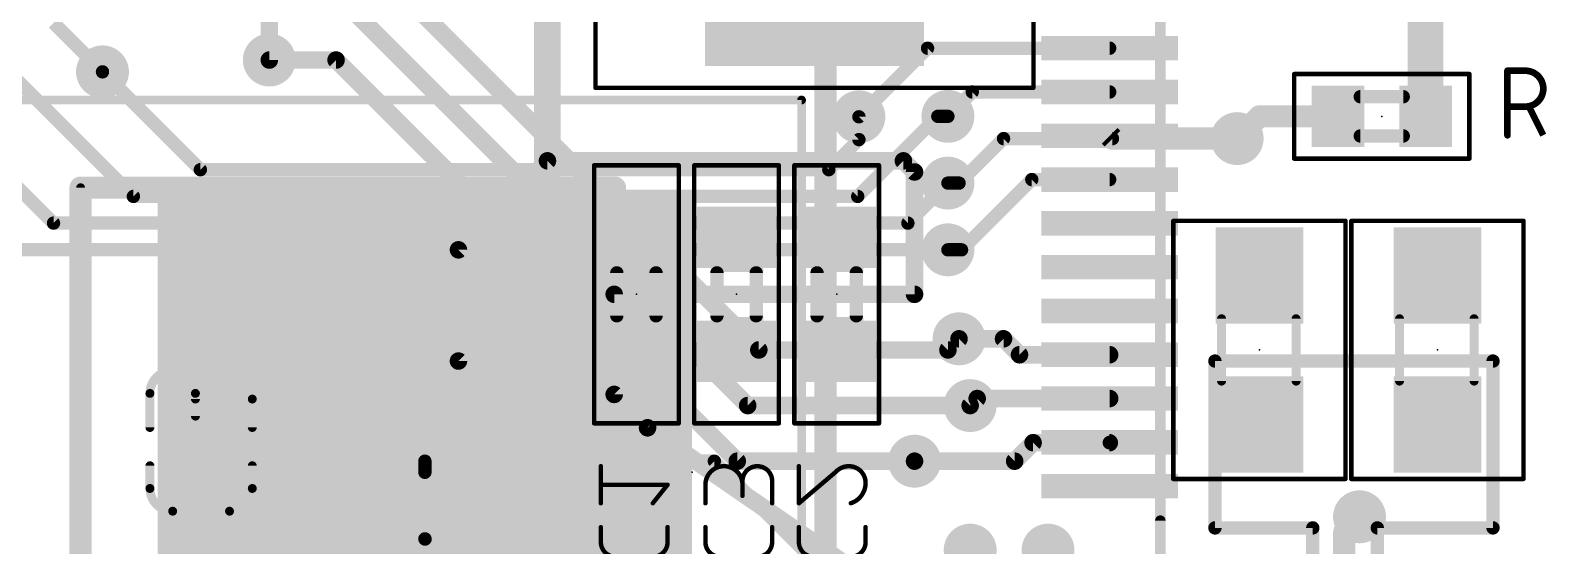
# Model space of a CAD drawing. Extents: x -2.4 to 71.8, y -0.8 to 95.3.
# Drawn here: x 17.72 to 34.94, y 19.1 to 24.99 of the extents above; entities that cross this region are included whole.
import ezdxf

# ---------------------------------------------------------------- set-up
doc = ezdxf.new("R2010")
doc.units = 0
for name, color, linetype in [('1', 12, 'CONTINUOUS'), ('15', 30, 'CONTINUOUS'), ('16', 132, 'CONTINUOUS'), ('18', 110, 'CONTINUOUS'), ('2', 41, 'CONTINUOUS'), ('21', 253, 'CONTINUOUS'), ('22', 253, 'CONTINUOUS'), ('23', 53, 'CONTINUOUS'), ('24', 53, 'CONTINUOUS'), ('25', 253, 'CONTINUOUS'), ('26', 253, 'CONTINUOUS'), ('39', 12, 'CONTINUOUS'), ('40', 132, 'CONTINUOUS'), ('51', 253, 'CONTINUOUS'), ('52', 253, 'CONTINUOUS')]:
    doc.layers.add(name, color=color, linetype=linetype)

# ---------------------------------------------------------------- blocks, each defined once
blk = doc.blocks.new('RECT')
blk.add_solid([(-0.5, -0.5), (0.5, -0.5), (-0.5, 0.5), (0.5, 0.5)])
blk = doc.blocks.new('ROUNDV')
at = {"const_width": 0.5}
blk.add_lwpolyline([(0, -0.25, 1), (0, 0.25, 1), (0, -0.25)], format="xyb", dxfattribs=at)

msp = doc.modelspace()

# ---------------------------------------------------------------- linework, layer by layer
at = {"layer": '1'}
for points, const_width in [([(33.647, 27.813), (33.647, 24.003)], 0.4064), ([(20.447, 26.8732), (20.447, 24.646)], 0.2), ([(23.622, 25.755), (23.622, 21.465)], 0.3048), ([(33.647, 25.392), (33.647, 24.003)], 0.254), ([(17.983, 25.07), (18.542, 24.511)], 0.1524), ([(31.75, 24.003), (31.496, 23.749)], 0.254), ([(32.647, 24.003), (31.75, 24.003)], 0.254), ([(23.622, 21.465), (22.223, 20.066)], 0.3048), ([(31.242, 19.304), (31.242, 21.209)], 0.1524), ([(31.242, 21.209), (34.417, 21.209)], 0.1524), ([(34.417, 21.209), (34.417, 19.304)], 0.1524), ([(22.223, 19.939), (22.223, 20.066)], 0.1524), ([(22.223, 20.066), (25.527, 20.066)], 0.1524), ([(22.223, 19.939), (22.223, 19.179)], 0.1524), ([(25.527, 20.066), (27.432, 18.161)], 0.1524), ([(32.3596, 19.304), (31.242, 19.304)], 0.1524), ([(32.3596, 16.383), (32.3596, 19.304)], 0.1524), ([(34.417, 19.304), (33.0962, 19.304)], 0.1524), ([(33.0962, 19.304), (33.0962, 16.383)], 0.1524), ([(22.223, 19.179), (22.225, 19.177)], 0.1524), ([(22.225, 19.177), (22.225, 18.542)], 0.1524)]:
    msp.add_lwpolyline(points, dxfattribs=dict(at, const_width=const_width))
for points, const_width in [([(20.397, 24.646, 1), (20.497, 24.646)], 0.1), ([(18.5151, 24.4841, 1), (18.5689, 24.5379)], 0.0762), ([(31.75, 24.0665, 1), (31.75, 23.9395)], 0.127), ([(31.7949, 23.9581, 1), (31.7051, 24.0479)], 0.127), ([(32.647, 23.9395, 1), (32.647, 24.0665)], 0.127), ([(33.5454, 24.003, 1), (33.7486, 24.003)], 0.2032), ([(33.5835, 24.003, 1), (33.7105, 24.003)], 0.127), ([(31.4511, 23.7939, 1), (31.5409, 23.7041)], 0.127), ([(23.5458, 21.465, 1), (23.6982, 21.465)], 0.1524), ([(23.6759, 21.4111, 1), (23.5681, 21.5189)], 0.1524), ([(31.2801, 21.209, 1), (31.2039, 21.209)], 0.0762), ([(31.242, 21.2471, 1), (31.242, 21.1709)], 0.0762), ([(34.4551, 21.209, 1), (34.3789, 21.209)], 0.0762), ([(34.417, 21.1709, 1), (34.417, 21.2471)], 0.0762), ([(22.1691, 20.1199, 1), (22.2769, 20.0121)], 0.1524), ([(22.2611, 20.066, 1), (22.1849, 20.066)], 0.0762), ([(22.223, 20.1041, 1), (22.223, 20.0279)], 0.0762), ([(22.2611, 19.939, 1), (22.1849, 19.939)], 0.0762), ([(25.5539, 20.0929, 1), (25.5001, 20.0391)], 0.0762), ([(25.527, 20.0279, 1), (25.527, 20.1041)], 0.0762), ([(22.1849, 19.939, 1), (22.2611, 19.939)], 0.0762), ([(31.242, 19.3421, 1), (31.242, 19.2659)], 0.0762), ([(31.2039, 19.304, 1), (31.2801, 19.304)], 0.0762), ([(32.3977, 19.304, 1), (32.3215, 19.304)], 0.0762), ([(32.3596, 19.2659, 1), (32.3596, 19.3421)], 0.0762), ([(33.0962, 19.3421, 1), (33.0962, 19.2659)], 0.0762), ([(33.1343, 19.304, 1), (33.0581, 19.304)], 0.0762), ([(34.3789, 19.304, 1), (34.4551, 19.304)], 0.0762), ([(34.417, 19.2659, 1), (34.417, 19.3421)], 0.0762), ([(22.1849, 19.179, 1), (22.2611, 19.179)], 0.0762), ([(22.2499, 19.2059, 1), (22.1961, 19.1521)], 0.0762), ([(22.2631, 19.177, 1), (22.1869, 19.177)], 0.0762), ([(22.1981, 19.1501, 1), (22.2519, 19.2039)], 0.0762)]:
    msp.add_lwpolyline(points, format="xyb", dxfattribs=dict(at, const_width=const_width))
at = {"layer": '15'}
for points, const_width in [([(26.797, 17.145), (26.797, 31.75)], 0.254), ([(17.526, 24.4576), (18.8948, 23.0888)], 0.1524), ([(19.6593, 23.3937), (18.542, 24.511)], 0.1524), ([(16.637, 24.13), (17.9831, 22.7839)], 0.1524), ([(28.0785, 24.003), (27.1643, 23.0888)], 0.1524), ([(27.178, 23.7375), (27.178, 23.9975)], 0.1524), ([(28.0785, 24.003), (28.194, 24.003)], 0.1524), ([(26.8342, 23.3937), (27.178, 23.7375)], 0.1524), ([(19.6593, 23.3937), (26.8342, 23.3937)], 0.1524), ([(27.7369, 22.7839), (28.194, 23.241)], 0.1524), ([(18.8948, 23.0888), (27.1643, 23.0888)], 0.1524), ([(17.9831, 22.7839), (27.7369, 22.7839)], 0.1524), ([(28.194, 22.479), (17.145, 22.479)], 0.1524)]:
    msp.add_lwpolyline(points, dxfattribs=dict(at, const_width=const_width))
at = {"layer": '15', "const_width": 0.0762}
for points in [[(18.5689, 24.5379, 1), (18.5151, 24.4841)], [(27.2161, 23.9975, 1), (27.1399, 23.9975)], [(28.0785, 24.0411, 1), (28.0785, 23.9649)], [(28.1054, 23.9761, 1), (28.0515, 24.0299)], [(28.194, 23.9649, 1), (28.194, 24.0411)], [(27.1399, 23.7375, 1), (27.2161, 23.7375)], [(27.2049, 23.7106, 1), (27.1511, 23.7645)], [(19.6593, 23.4318, 1), (19.6593, 23.3556)], [(19.6324, 23.3668, 1), (19.6862, 23.4206)], [(26.8072, 23.4206, 1), (26.8611, 23.3668)], [(26.8342, 23.3556, 1), (26.8342, 23.4318)], [(28.2209, 23.2141, 1), (28.1671, 23.2679)], [(18.8948, 23.1269, 1), (18.8948, 23.0507)], [(18.8679, 23.0619, 1), (18.9217, 23.1157)], [(27.1373, 23.1157, 1), (27.1912, 23.0619)], [(27.1643, 23.0507, 1), (27.1643, 23.1269)], [(17.9831, 22.822, 1), (17.9831, 22.7458)], [(17.9562, 22.757, 1), (18.01, 22.8108)], [(27.71, 22.8108, 1), (27.7638, 22.757)], [(27.7369, 22.7458, 1), (27.7369, 22.822)], [(28.194, 22.4409, 1), (28.194, 22.5171)]]:
    msp.add_lwpolyline(points, format="xyb", dxfattribs=at)
at = {"layer": '16'}
for points, const_width in [([(27.178, 23.9975), (27.9615, 24.781)], 0.1524), ([(27.9615, 24.781), (30.0407, 24.781)], 0.1524), ([(28.194, 24.003), (28.472, 24.281)], 0.1524), ([(28.472, 24.281), (30.0407, 24.281)], 0.1524), ([(28.829, 23.749), (28.321, 23.241)], 0.1524), ([(28.829, 23.749), (30.0727, 23.749)], 0.1524), ([(30.0727, 23.749), (30.0407, 23.781)], 0.254), ([(31.496, 23.749), (30.0727, 23.749)], 0.254), ([(22.606, 22.479), (23.622, 23.495)], 0.2), ([(23.622, 23.495), (27.686, 23.495)], 0.2), ([(27.686, 23.495), (27.813, 23.368)], 0.2), ([(27.813, 23.368), (27.813, 21.971)], 0.2), ([(28.194, 23.241), (28.321, 23.241)], 0.1524), ([(29.1517, 23.281), (28.3497, 22.479)], 0.1524), ([(29.1517, 23.281), (30.0407, 23.281)], 0.1524), ([(22.606, 21.209), (22.606, 22.479)], 0.2), ([(28.194, 22.479), (28.3497, 22.479)], 0.1524), ([(27.813, 21.971), (24.384, 21.971)], 0.2), ([(24.384, 21.971), (24.384, 20.828)], 0.2), ([(28.321, 21.463), (28.829, 21.463)], 0.2), ([(28.829, 21.463), (29.011, 21.281)], 0.2), ([(29.011, 21.281), (30.0407, 21.281)], 0.2), ([(25.781, 18.034), (22.606, 21.209)], 0.2), ([(24.384, 20.828), (24.765, 20.447)], 0.2), ([(28.448, 20.701), (28.528, 20.781)], 0.2), ([(28.528, 20.781), (30.0407, 20.781)], 0.2), ([(24.765, 20.447), (28.448, 17.907)], 0.2), ([(28.9559, 20.066), (29.1666, 20.2767)], 0.2), ([(29.1666, 20.2767), (30.0364, 20.2767)], 0.2), ([(30.0364, 20.2767), (30.0407, 20.281)], 0.1524), ([(27.813, 20.066), (28.9559, 20.066)], 0.2), ([(32.893, 19.431), (32.719, 19.257)], 0.254), ([(32.719, 19.257), (32.719, 18.1027)], 0.254)]:
    msp.add_lwpolyline(points, dxfattribs=dict(at, const_width=const_width))
for points, const_width in [([(27.9615, 24.8191, 1), (27.9615, 24.7429)], 0.0762), ([(27.9884, 24.7541, 1), (27.9346, 24.8079)], 0.0762), ([(30.0407, 24.7429, 1), (30.0407, 24.8191)], 0.0762), ([(28.472, 24.3191, 1), (28.472, 24.2429)], 0.0762), ([(28.4989, 24.2541, 1), (28.4451, 24.3079)], 0.0762), ([(30.0407, 24.2429, 1), (30.0407, 24.3191)], 0.0762), ([(27.1511, 24.0244, 1), (27.2049, 23.9706)], 0.0762), ([(28.1671, 24.0299, 1), (28.2209, 23.9761)], 0.0762), ([(28.829, 23.7871, 1), (28.829, 23.7109)], 0.0762), ([(28.8559, 23.7221, 1), (28.802, 23.7759)], 0.0762), ([(30.0856, 23.8259, 1), (29.9958, 23.7361)], 0.127), ([(30.0727, 23.8125, 1), (30.0727, 23.6855)], 0.127), ([(30.0278, 23.7041, 1), (30.1176, 23.7939)], 0.127), ([(30.0727, 23.7109, 1), (30.0727, 23.7871)], 0.0762), ([(31.496, 23.6855, 1), (31.496, 23.8125)], 0.127), ([(23.622, 23.545, 1), (23.622, 23.445)], 0.1), ([(23.6574, 23.4596, 1), (23.5866, 23.5304)], 0.1), ([(27.7214, 23.5304, 1), (27.6506, 23.4596)], 0.1), ([(27.686, 23.445, 1), (27.686, 23.545)], 0.1), ([(27.863, 23.368, 1), (27.763, 23.368)], 0.1), ([(27.7776, 23.3326, 1), (27.8484, 23.4034)], 0.1), ([(28.194, 23.2791, 1), (28.194, 23.2029)], 0.0762), ([(28.2941, 23.2679, 1), (28.3479, 23.2141)], 0.0762), ([(28.321, 23.2029, 1), (28.321, 23.2791)], 0.0762), ([(29.1517, 23.3191, 1), (29.1517, 23.2429)], 0.0762), ([(29.1786, 23.2541, 1), (29.1248, 23.3079)], 0.0762), ([(30.0407, 23.2429, 1), (30.0407, 23.3191)], 0.0762), ([(22.5706, 22.5144, 1), (22.6414, 22.4436)], 0.1), ([(22.656, 22.479, 1), (22.556, 22.479)], 0.1), ([(28.194, 22.5171, 1), (28.194, 22.4409)], 0.0762), ([(28.3228, 22.5059, 1), (28.3766, 22.4521)], 0.0762), ([(28.3497, 22.4409, 1), (28.3497, 22.5171)], 0.0762), ([(24.384, 22.021, 1), (24.384, 21.921)], 0.1), ([(24.434, 21.971, 1), (24.334, 21.971)], 0.1), ([(27.813, 21.921, 1), (27.813, 22.021)], 0.1), ([(27.763, 21.971, 1), (27.863, 21.971)], 0.1), ([(28.321, 21.513, 1), (28.321, 21.413)], 0.1), ([(28.8644, 21.4984, 1), (28.7936, 21.4276)], 0.1), ([(28.829, 21.413, 1), (28.829, 21.513)], 0.1), ([(29.011, 21.331, 1), (29.011, 21.231)], 0.1), ([(28.9756, 21.2456, 1), (29.0464, 21.3164)], 0.1), ([(30.0407, 21.231, 1), (30.0407, 21.331)], 0.1), ([(22.6414, 21.2444, 1), (22.5706, 21.1736)], 0.1), ([(22.556, 21.209, 1), (22.656, 21.209)], 0.1), ([(24.4194, 20.8634, 1), (24.3486, 20.7926)], 0.1), ([(24.334, 20.828, 1), (24.434, 20.828)], 0.1), ([(28.528, 20.831, 1), (28.528, 20.731)], 0.1), ([(28.5634, 20.7456, 1), (28.4926, 20.8164)], 0.1), ([(30.0407, 20.731, 1), (30.0407, 20.831)], 0.1), ([(28.4126, 20.7364, 1), (28.4834, 20.6656)], 0.1), ([(24.7934, 20.4882, 1), (24.7366, 20.4058)], 0.1), ([(24.7296, 20.4116, 1), (24.8004, 20.4824)], 0.1), ([(29.1666, 20.3267, 1), (29.1666, 20.2267)], 0.1), ([(29.2019, 20.2413, 1), (29.1312, 20.3121)], 0.1), ([(30.0095, 20.3036, 1), (30.0633, 20.2498)], 0.0762), ([(30.0676, 20.2541, 1), (30.0138, 20.3079)], 0.0762), ([(30.0364, 20.2267, 1), (30.0364, 20.3267)], 0.1), ([(27.813, 20.116, 1), (27.813, 20.016)], 0.1), ([(28.9559, 20.016, 1), (28.9559, 20.116)], 0.1), ([(28.9205, 20.1014, 1), (28.9912, 20.0306)], 0.1), ([(32.9379, 19.3861, 1), (32.8481, 19.4759)], 0.127), ([(32.7825, 19.257, 1), (32.6555, 19.257)], 0.127), ([(32.6741, 19.3019, 1), (32.7639, 19.2121)], 0.127)]:
    msp.add_lwpolyline(points, format="xyb", dxfattribs=dict(at, const_width=const_width))
at = {"layer": '2', "const_width": 0.2}
for points in [[(21.0185, 26.3525), (26.035, 21.336)], [(25.908, 20.701), (20.827, 25.782)], [(20.447, 24.646), (21.209, 24.646)], [(25.789, 20.066), (21.209, 24.646)], [(28.194, 21.336), (28.321, 21.463)], [(26.035, 21.336), (28.194, 21.336)], [(25.908, 20.701), (28.448, 20.701)], [(25.789, 20.066), (27.813, 20.066)]]:
    msp.add_lwpolyline(points, dxfattribs=at)
at = {"layer": '2', "const_width": 0.1}
for points in [[(20.447, 24.696, 1), (20.447, 24.596)], [(21.2444, 24.6814, 1), (21.1736, 24.6106)], [(21.209, 24.596, 1), (21.209, 24.696)], [(28.3564, 21.4276, 1), (28.2856, 21.4984)], [(26.035, 21.386, 1), (26.035, 21.286)], [(25.9996, 21.3006, 1), (26.0704, 21.3714)], [(28.1586, 21.3714, 1), (28.2294, 21.3006)], [(28.194, 21.286, 1), (28.194, 21.386)], [(25.908, 20.751, 1), (25.908, 20.651)], [(25.8726, 20.6656, 1), (25.9434, 20.7364)], [(28.448, 20.651, 1), (28.448, 20.751)], [(25.789, 20.116, 1), (25.789, 20.016)], [(27.813, 20.016, 1), (27.813, 20.116)], [(25.7536, 20.0306, 1), (25.8244, 20.1014)]]:
    msp.add_lwpolyline(points, format="xyb", dxfattribs=at)
at = {"layer": '21', "const_width": 0.1}
msp.add_lwpolyline([(18.292, 23.189), (18.292, 16.689)], dxfattribs=at)
at = {"layer": '21', "const_width": 0.05}
msp.add_lwpolyline([(18.317, 23.189, 1), (18.267, 23.189)], format="xyb", dxfattribs=at)
at = {"layer": '22', "const_width": 0.12}
msp.add_lwpolyline([(30.619, 19.387), (30.619, 18.681)], dxfattribs=at)
at = {"layer": '22', "const_width": 0.06}
msp.add_lwpolyline([(30.649, 19.387, 1), (30.589, 19.387)], format="xyb", dxfattribs=at)
at = {"layer": '23'}
for p in [(33.147, 24.003), (31.75, 21.336), (33.782, 21.336), (25.273, 19.939)]:
    msp.add_point(p, dxfattribs=at)
at = {"layer": '24'}
for p in [(24.638, 21.971), (25.781, 21.971), (26.924, 21.971)]:
    msp.add_point(p, dxfattribs=at)
at = {"layer": '25'}
for points, const_width in [([(34.5821, 23.7871), (34.5821, 24.5237)], 0.0762), ([(34.5821, 24.5237), (34.7867, 24.5237)], 0.0762), ([(34.7867, 24.1145), (34.5821, 24.1145)], 0.0762), ([(34.9913, 23.7871), (34.8276, 24.1145)], 0.0762), ([(19.0838, 20.4505), (19.0838, 20.84)], 0.1016), ([(19.6031, 20.84), (19.6031, 20.5803)], 0.1016), ([(20.2522, 20.4505), (20.2522, 20.7751)], 0.1016), ([(19.0838, 19.7544), (19.0838, 20.014)], 0.1016), ([(20.2522, 20.014), (20.2522, 19.7544)], 0.1016), ([(19.9926, 19.4947), (19.3434, 19.4947)], 0.1016)]:
    msp.add_lwpolyline(points, dxfattribs=dict(at, const_width=const_width))
for points, const_width in [([(34.6012, 24.5237, 1), (34.5631, 24.5237)], 0.0381), ([(34.5821, 24.5428, 1), (34.5821, 24.5047)], 0.0381), ([(34.7867, 24.1145, 1), (34.7867, 24.5237)], 0.0762), ([(34.7867, 24.5428, 1), (34.7867, 24.5047)], 0.0381), ([(34.7867, 24.5047, 1), (34.7867, 24.5428)], 0.0381), ([(34.5821, 24.1335, 1), (34.5821, 24.0954)], 0.0381), ([(34.7867, 24.1335, 1), (34.7867, 24.0954)], 0.0381), ([(34.7867, 24.0954, 1), (34.7867, 24.1335)], 0.0381), ([(34.8447, 24.123, 1), (34.8106, 24.106)], 0.0381), ([(34.5631, 23.7871, 1), (34.6012, 23.7871)], 0.0381), ([(19.6031, 20.84, 1), (19.0838, 20.84)], 0.1016), ([(20.2522, 20.7751, 1), (19.6031, 20.7751)], 0.1016), ([(19.1092, 20.84, 1), (19.0584, 20.84)], 0.0508), ([(19.0584, 20.84, 1), (19.1092, 20.84)], 0.0508), ([(19.6285, 20.84, 1), (19.5777, 20.84)], 0.0508), ([(19.5777, 20.84, 1), (19.6285, 20.84)], 0.0508), ([(19.5777, 20.7751, 1), (19.6285, 20.7751)], 0.0508), ([(20.2776, 20.7751, 1), (20.2268, 20.7751)], 0.0508), ([(20.2268, 20.7751, 1), (20.2776, 20.7751)], 0.0508), ([(19.5777, 20.5803, 1), (19.6285, 20.5803)], 0.0508), ([(19.0584, 20.4505, 1), (19.1092, 20.4505)], 0.0508), ([(20.2268, 20.4505, 1), (20.2776, 20.4505)], 0.0508), ([(19.1092, 20.014, 1), (19.0584, 20.014)], 0.0508), ([(20.2776, 20.014, 1), (20.2268, 20.014)], 0.0508), ([(19.0838, 19.7544, 0.4142), (19.3434, 19.4947)], 0.1016), ([(19.1092, 19.7544, 1), (19.0584, 19.7544)], 0.0508), ([(19.0584, 19.7544, 1), (19.1092, 19.7544)], 0.0508), ([(19.9926, 19.4947, 0.4142), (20.2522, 19.7544)], 0.1016), ([(20.2776, 19.7544, 1), (20.2268, 19.7544)], 0.0508), ([(20.2268, 19.7544, 1), (20.2776, 19.7544)], 0.0508), ([(19.3434, 19.5201, 1), (19.3434, 19.4693)], 0.0508), ([(19.3434, 19.4693, 1), (19.3434, 19.5201)], 0.0508), ([(19.9926, 19.5201, 1), (19.9926, 19.4693)], 0.0508), ([(19.9926, 19.4693, 1), (19.9926, 19.5201)], 0.0508)]:
    msp.add_lwpolyline(points, format="xyb", dxfattribs=dict(at, const_width=const_width))
at = {"layer": '26', "const_width": 0.0508}
for points in [[(24.2316, 19.5853), (24.2316, 20.0086)], [(26.4922, 19.5853), (26.4922, 20.0086)], [(24.9936, 19.797), (24.2316, 19.797)], [(24.8243, 19.5853), (24.9936, 19.797)], [(25.4254, 19.5853), (25.4254, 19.797)], [(25.8487, 19.8393), (25.8487, 19.67)], [(26.1874, 19.5853), (26.1874, 19.8393)], [(26.9155, 19.9451), (26.4922, 19.5853)], [(24.2316, 19.3125), (24.2316, 19.1431)], [(24.9936, 19.1431), (24.9936, 19.3125)], [(25.4254, 19.3125), (25.4254, 19.1431)], [(26.1874, 19.1431), (26.1874, 19.3125)], [(26.4922, 19.3125), (26.4922, 19.1431)], [(27.2542, 19.1431), (27.2542, 19.3125)]]:
    msp.add_lwpolyline(points, dxfattribs=at)
at = {"layer": '26'}
for points, const_width in [([(24.2443, 20.0086, 1), (24.2189, 20.0086)], 0.0254), ([(25.8487, 19.797, 1), (25.4254, 19.797)], 0.0508), ([(26.1874, 19.8393, 1), (25.8487, 19.8393)], 0.0508), ([(26.5049, 20.0086, 1), (26.4795, 20.0086)], 0.0254), ([(27.0637, 20.0086, 0.2053), (26.9155, 19.9451)], 0.0508), ([(27.2542, 19.8181, 0.4142), (27.0637, 20.0086)], 0.0508), ([(27.0637, 20.0213, 1), (27.0637, 19.9959)], 0.0254), ([(27.0637, 19.9959, 1), (27.0637, 20.0213)], 0.0254), ([(24.2316, 19.8097, 1), (24.2316, 19.7843)], 0.0254), ([(25.0035, 19.789, 1), (24.9837, 19.8049)], 0.0254), ([(24.9936, 19.7843, 1), (24.9936, 19.8097)], 0.0254), ([(25.4381, 19.797, 1), (25.4127, 19.797)], 0.0254), ([(25.4127, 19.797, 1), (25.4381, 19.797)], 0.0254), ([(25.8614, 19.8393, 1), (25.836, 19.8393)], 0.0254), ([(25.836, 19.8393, 1), (25.8614, 19.8393)], 0.0254), ([(25.836, 19.797, 1), (25.8614, 19.797)], 0.0254), ([(26.2001, 19.8393, 1), (26.1747, 19.8393)], 0.0254), ([(26.1747, 19.8393, 1), (26.2001, 19.8393)], 0.0254), ([(26.9063, 19.9539, 1), (26.9247, 19.9364)], 0.0254), ([(26.9238, 19.9354, 1), (26.9073, 19.9548)], 0.0254), ([(27.0849, 19.5853, 0.3252), (27.2542, 19.8181)], 0.0508), ([(27.2669, 19.8181, 1), (27.2415, 19.8181)], 0.0254), ([(27.2415, 19.8181, 1), (27.2669, 19.8181)], 0.0254), ([(25.836, 19.67, 1), (25.8614, 19.67)], 0.0254), ([(24.2189, 19.5853, 1), (24.2443, 19.5853)], 0.0254), ([(24.8143, 19.5932, 1), (24.8342, 19.5774)], 0.0254), ([(25.4127, 19.5853, 1), (25.4381, 19.5853)], 0.0254), ([(26.1747, 19.5853, 1), (26.2001, 19.5853)], 0.0254), ([(26.484, 19.595, 1), (26.5004, 19.5756)], 0.0254), ([(26.4795, 19.5853, 1), (26.5049, 19.5853)], 0.0254), ([(27.081, 19.5974, 1), (27.0888, 19.5732)], 0.0254), ([(24.2443, 19.3125, 1), (24.2189, 19.3125)], 0.0254), ([(25.0063, 19.3125, 1), (24.9809, 19.3125)], 0.0254), ([(25.4381, 19.3125, 1), (25.4127, 19.3125)], 0.0254), ([(26.2001, 19.3125, 1), (26.1747, 19.3125)], 0.0254), ([(26.5049, 19.3125, 1), (26.4795, 19.3125)], 0.0254), ([(27.2669, 19.3125, 1), (27.2415, 19.3125)], 0.0254), ([(24.2316, 19.1431, 0.4142), (24.4009, 18.9738)], 0.0508), ([(24.2443, 19.1431, 1), (24.2189, 19.1431)], 0.0254), ([(24.2189, 19.1431, 1), (24.2443, 19.1431)], 0.0254), ([(24.8243, 18.9738, 0.4142), (24.9936, 19.1431)], 0.0508), ([(25.0063, 19.1431, 1), (24.9809, 19.1431)], 0.0254), ([(24.9809, 19.1431, 1), (25.0063, 19.1431)], 0.0254), ([(25.4254, 19.1431, 0.4142), (25.5947, 18.9738)], 0.0508), ([(25.4381, 19.1431, 1), (25.4127, 19.1431)], 0.0254), ([(25.4127, 19.1431, 1), (25.4381, 19.1431)], 0.0254), ([(26.0181, 18.9738, 0.4142), (26.1874, 19.1431)], 0.0508), ([(26.2001, 19.1431, 1), (26.1747, 19.1431)], 0.0254), ([(26.1747, 19.1431, 1), (26.2001, 19.1431)], 0.0254), ([(26.4922, 19.1431, 0.4142), (26.6615, 18.9738)], 0.0508), ([(26.5049, 19.1431, 1), (26.4795, 19.1431)], 0.0254), ([(26.4795, 19.1431, 1), (26.5049, 19.1431)], 0.0254), ([(27.0849, 18.9738, 0.4142), (27.2542, 19.1431)], 0.0508), ([(27.2669, 19.1431, 1), (27.2415, 19.1431)], 0.0254), ([(27.2415, 19.1431, 1), (27.2669, 19.1431)], 0.0254)]:
    msp.add_lwpolyline(points, format="xyb", dxfattribs=dict(at, const_width=const_width))
at = {"layer": '39', "const_width": 0.0508}
for points in [[(32.147, 24.486), (34.147, 24.486)], [(32.147, 23.52), (32.147, 24.486)], [(34.147, 24.486), (34.147, 23.52)], [(34.147, 23.52), (32.147, 23.52)], [(30.767, 19.863), (30.767, 22.809)], [(30.767, 22.809), (32.733, 22.809)], [(32.733, 22.809), (32.733, 19.863)], [(32.799, 19.863), (32.799, 22.809)], [(32.799, 22.809), (34.765, 22.809)], [(34.765, 22.809), (34.765, 19.863)], [(32.733, 19.863), (30.767, 19.863)], [(34.765, 19.863), (32.799, 19.863)]]:
    msp.add_lwpolyline(points, dxfattribs=at)
at = {"layer": '39', "const_width": 0.0254}
for points in [[(32.147, 24.4987, 1), (32.147, 24.4733)], [(32.1597, 24.486, 1), (32.1343, 24.486)], [(34.1597, 24.486, 1), (34.1343, 24.486)], [(34.147, 24.4733, 1), (34.147, 24.4987)], [(32.147, 23.5327, 1), (32.147, 23.5073)], [(32.1343, 23.52, 1), (32.1597, 23.52)], [(34.1343, 23.52, 1), (34.1597, 23.52)], [(34.147, 23.5073, 1), (34.147, 23.5327)], [(30.7797, 22.809, 1), (30.7543, 22.809)], [(30.767, 22.8217, 1), (30.767, 22.7963)], [(32.7457, 22.809, 1), (32.7203, 22.809)], [(32.733, 22.7963, 1), (32.733, 22.8217)], [(32.8117, 22.809, 1), (32.7863, 22.809)], [(32.799, 22.8217, 1), (32.799, 22.7963)], [(34.7777, 22.809, 1), (34.7523, 22.809)], [(34.765, 22.7963, 1), (34.765, 22.8217)], [(30.767, 19.8757, 1), (30.767, 19.8503)], [(30.7543, 19.863, 1), (30.7797, 19.863)], [(32.7203, 19.863, 1), (32.7457, 19.863)], [(32.733, 19.8503, 1), (32.733, 19.8757)], [(32.799, 19.8757, 1), (32.799, 19.8503)], [(32.7863, 19.863, 1), (32.8117, 19.863)], [(34.7523, 19.863, 1), (34.7777, 19.863)], [(34.765, 19.8503, 1), (34.765, 19.8757)]]:
    msp.add_lwpolyline(points, format="xyb", dxfattribs=at)
at = {"layer": '40', "const_width": 0.0508}
for points in [[(24.155, 23.444), (24.155, 20.498)], [(25.121, 23.444), (24.155, 23.444)], [(25.121, 20.498), (25.121, 23.444)], [(25.298, 23.444), (25.298, 20.498)], [(26.264, 23.444), (25.298, 23.444)], [(26.264, 20.498), (26.264, 23.444)], [(26.441, 23.444), (26.441, 20.498)], [(27.407, 23.444), (26.441, 23.444)], [(27.407, 20.498), (27.407, 23.444)], [(24.155, 20.498), (25.121, 20.498)], [(25.298, 20.498), (26.264, 20.498)], [(26.441, 20.498), (27.407, 20.498)]]:
    msp.add_lwpolyline(points, dxfattribs=at)
at = {"layer": '40', "const_width": 0.0254}
for points in [[(24.1677, 23.444, 1), (24.1423, 23.444)], [(24.155, 23.4567, 1), (24.155, 23.4313)], [(25.1337, 23.444, 1), (25.1083, 23.444)], [(25.121, 23.4313, 1), (25.121, 23.4567)], [(25.3107, 23.444, 1), (25.2853, 23.444)], [(25.298, 23.4567, 1), (25.298, 23.4313)], [(26.2767, 23.444, 1), (26.2513, 23.444)], [(26.264, 23.4313, 1), (26.264, 23.4567)], [(26.4537, 23.444, 1), (26.4283, 23.444)], [(26.441, 23.4567, 1), (26.441, 23.4313)], [(27.4197, 23.444, 1), (27.3943, 23.444)], [(27.407, 23.4313, 1), (27.407, 23.4567)], [(24.155, 20.5107, 1), (24.155, 20.4853)], [(24.1423, 20.498, 1), (24.1677, 20.498)], [(25.1083, 20.498, 1), (25.1337, 20.498)], [(25.121, 20.4853, 1), (25.121, 20.5107)], [(25.298, 20.5107, 1), (25.298, 20.4853)], [(25.2853, 20.498, 1), (25.3107, 20.498)], [(26.2513, 20.498, 1), (26.2767, 20.498)], [(26.264, 20.4853, 1), (26.264, 20.5107)], [(26.441, 20.5107, 1), (26.441, 20.4853)], [(26.4283, 20.498, 1), (26.4537, 20.498)], [(27.3943, 20.498, 1), (27.4197, 20.498)], [(27.407, 20.4853, 1), (27.407, 20.5107)]]:
    msp.add_lwpolyline(points, format="xyb", dxfattribs=at)
at = {"layer": '51'}
for points, const_width in [([(24.17, 24.329), (24.17, 33.329)], 0.05), ([(29.17, 33.329), (29.17, 24.329)], 0.05), ([(29.17, 24.329), (24.17, 24.329)], 0.05), ([(32.902, 24.227), (33.392, 24.227)], 0.1524), ([(12.814, 24.189), (26.523, 24.189)], 0.1), ([(26.523, 24.189), (26.523, 15.689)], 0.1), ([(33.392, 23.779), (32.902, 23.779)], 0.1524), ([(18.292, 16.689), (18.292, 23.189)], 0.254), ([(18.292, 23.189), (24.392, 23.189)], 0.254), ([(24.392, 23.189), (24.392, 16.689)], 0.254), ([(31.318, 20.98), (31.318, 21.692)], 0.1016), ([(32.169, 20.98), (32.169, 21.692)], 0.1016), ([(33.35, 20.98), (33.35, 21.692)], 0.1016), ([(34.201, 20.98), (34.201, 21.692)], 0.1016)]:
    msp.add_lwpolyline(points, dxfattribs=dict(at, const_width=const_width))
for points, const_width in [([(24.17, 24.3415, 1), (24.17, 24.3165)], 0.025), ([(24.1575, 24.329, 1), (24.1825, 24.329)], 0.025), ([(29.1575, 24.329, 1), (29.1825, 24.329)], 0.025), ([(29.17, 24.3165, 1), (29.17, 24.3415)], 0.025), ([(32.902, 24.2651, 1), (32.902, 24.1889)], 0.0762), ([(33.392, 24.1889, 1), (33.392, 24.2651)], 0.0762), ([(26.548, 24.189, 1), (26.498, 24.189)], 0.05), ([(26.523, 24.164, 1), (26.523, 24.214)], 0.05), ([(32.902, 23.8171, 1), (32.902, 23.7409)], 0.0762), ([(33.392, 23.7409, 1), (33.392, 23.8171)], 0.0762), ([(18.3555, 23.189, 1), (18.2285, 23.189)], 0.127), ([(18.292, 23.2525, 1), (18.292, 23.1255)], 0.127), ([(24.4555, 23.189, 1), (24.3285, 23.189)], 0.127), ([(24.392, 23.1255, 1), (24.392, 23.2525)], 0.127), ([(31.3434, 21.692, 1), (31.2926, 21.692)], 0.0508), ([(32.1944, 21.692, 1), (32.1436, 21.692)], 0.0508), ([(33.3754, 21.692, 1), (33.3246, 21.692)], 0.0508), ([(34.2264, 21.692, 1), (34.1756, 21.692)], 0.0508), ([(31.2926, 20.98, 1), (31.3434, 20.98)], 0.0508), ([(32.1436, 20.98, 1), (32.1944, 20.98)], 0.0508), ([(33.3246, 20.98, 1), (33.3754, 20.98)], 0.0508), ([(34.1756, 20.98, 1), (34.2264, 20.98)], 0.0508)]:
    msp.add_lwpolyline(points, format="xyb", dxfattribs=dict(at, const_width=const_width))
at = {"layer": '52'}
for points, const_width in [([(30.619, 32.881), (30.619, 18.681)], 0.12), ([(24.414, 22.216), (24.414, 21.726)], 0.1524), ([(24.862, 21.726), (24.862, 22.216)], 0.1524), ([(25.557, 22.216), (25.557, 21.726)], 0.1524), ([(26.005, 21.726), (26.005, 22.216)], 0.1524), ([(26.7, 22.216), (26.7, 21.726)], 0.1524), ([(27.148, 21.726), (27.148, 22.216)], 0.1524)]:
    msp.add_lwpolyline(points, dxfattribs=dict(at, const_width=const_width))
at = {"layer": '52', "const_width": 0.0762}
for points in [[(24.4521, 22.216, 1), (24.3759, 22.216)], [(24.9001, 22.216, 1), (24.8239, 22.216)], [(25.5951, 22.216, 1), (25.5189, 22.216)], [(26.0431, 22.216, 1), (25.9669, 22.216)], [(26.7381, 22.216, 1), (26.6619, 22.216)], [(27.1861, 22.216, 1), (27.1099, 22.216)], [(24.3759, 21.726, 1), (24.4521, 21.726)], [(24.8239, 21.726, 1), (24.9001, 21.726)], [(25.5189, 21.726, 1), (25.5951, 21.726)], [(25.9669, 21.726, 1), (26.0431, 21.726)], [(26.6619, 21.726, 1), (26.7381, 21.726)], [(27.1099, 21.726, 1), (27.1861, 21.726)]]:
    msp.add_lwpolyline(points, format="xyb", dxfattribs=at)

# ---------------------------------------------------------------- block references
at = {"layer": '1'}
for p, xscale, yscale in [((26.67, 25.729), 2.5, 2.3), ((32.647, 24.003), 0.6, 0.7), ((33.647, 24.003), 0.6, 0.7)]:
    msp.add_blockref('RECT', p, dxfattribs=dict(at, xscale=xscale, yscale=yscale))
at = {"layer": '1', "xscale": 6.3, "yscale": 6.1, "rotation": 270}
msp.add_blockref('RECT', (22.223, 19.939), dxfattribs=at)
at = {"layer": '1', "xscale": 1.1, "rotation": 90}
for p in [(31.75, 22.186), (33.782, 22.186), (31.75, 20.486), (33.782, 20.486)]:
    msp.add_blockref('RECT', p, dxfattribs=at)
at = {"layer": '16'}
for p, xscale, yscale, rotation in [((30.0407, 24.781), 1.5588, 0.28, 180), ((30.0407, 24.281), 1.5588, 0.28, 180), ((30.0407, 23.781), 1.5588, 0.28, 180), ((30.0407, 23.281), 1.5588, 0.28, 180), ((24.638, 22.621), 0.7, 0.9, 270), ((25.781, 22.621), 0.7, 0.9, 270), ((26.924, 22.621), 0.7, 0.9, 270), ((30.0407, 22.781), 1.5588, 0.28, 180), ((30.0407, 22.281), 1.5588, 0.28, 180), ((30.0407, 21.781), 1.5588, 0.28, 180), ((24.638, 21.321), 0.7, 0.9, 270), ((25.781, 21.321), 0.7, 0.9, 270), ((26.924, 21.321), 0.7, 0.9, 270), ((30.0407, 21.281), 1.5588, 0.28, 180), ((30.0407, 20.781), 1.5588, 0.28, 180), ((30.0407, 20.281), 1.5588, 0.28, 180), ((30.0407, 19.781), 1.5588, 0.28, 180)]:
    msp.add_blockref('RECT', p, dxfattribs=dict(at, xscale=xscale, yscale=yscale, rotation=rotation))
at = {"layer": '18', "xscale": 0.604, "yscale": 0.604}
for p in [(18.542, 24.511), (18.542, 24.511), (20.447, 24.646), (20.447, 24.646), (27.178, 23.9975), (27.178, 23.9975), (28.194, 24.003), (28.194, 24.003), (31.496, 23.749), (31.496, 23.749), (28.194, 23.241), (28.194, 23.241), (28.194, 22.479), (28.194, 22.479), (28.321, 21.463), (28.321, 21.463), (28.448, 20.701), (28.448, 20.701), (27.813, 20.066), (27.813, 20.066), (32.893, 19.431), (32.893, 19.431), (28.448, 19.05), (28.448, 19.05), (29.337, 19.05), (29.337, 19.05)]:
    msp.add_blockref('ROUNDV', p, dxfattribs=at)
at = {"layer": '51', "xscale": 0.3, "yscale": 0.5999}
for p in [(32.743, 23.9982), (33.5558, 23.9982)]:
    msp.add_blockref('RECT', p, dxfattribs=at)
at = {"layer": '51', "xscale": 0.5001, "yscale": 0.95, "rotation": 90}
for p in [(31.7449, 21.9163), (33.7769, 21.9163), (31.7449, 20.7478), (33.7769, 20.7478)]:
    msp.add_blockref('RECT', p, dxfattribs=at)
at = {"layer": '52', "xscale": 0.3, "yscale": 0.5999, "rotation": 270}
for p in [(24.6429, 22.375), (25.7858, 22.375), (26.9289, 22.375), (24.6429, 21.5622), (25.7858, 21.5622), (26.9289, 21.5622)]:
    msp.add_blockref('RECT', p, dxfattribs=at)

doc.saveas('drawing.dxf')
